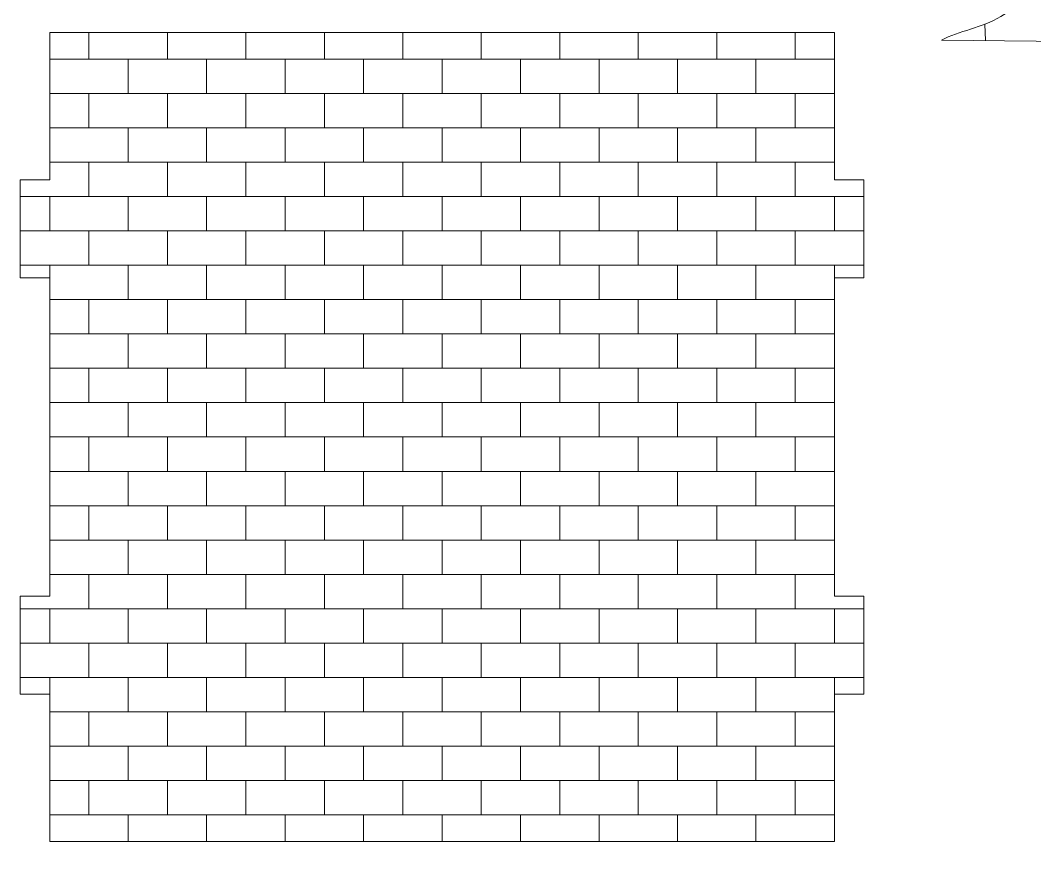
# Model space of a CAD drawing. Header units: millimetres. Extents: x 170 to 862, y -190 to 818.
# Drawn here: x 205.3 to 308.7, y -79.3 to 5.7 of the extents above; entities that cross this region are included whole.
import ezdxf

# ---------------------------------------------------------------- set-up
doc = ezdxf.new("R2010")
doc.units = ezdxf.units.MM
doc.header["$MEASUREMENT"] = 0
doc.layers.add('layer 1', color=7, linetype='Continuous')

msp = doc.modelspace()

# ---------------------------------------------------------------- linework, layer by layer
at = {"layer": 'layer 1', "color": 250, "lineweight": 9}
for points, knots in [([(319.8682, -76.3493), (319.8682, -76.3493), (343.8514, -76.3493), (343.8514, -76.3493), (343.8514, -76.3493), (343.8514, -76.3493), (343.8514, -79.3493), (343.8514, -79.3493), (343.8514, -79.3493), (343.8514, -79.3493), (353.8514, -79.3493), (353.8514, -79.3493), (353.8514, -79.3493), (353.8514, -79.3493), (353.8514, -76.3493), (353.8514, -76.3493), (353.8514, -76.3493), (353.8514, -76.3493), (423.8514, -76.3493), (423.8514, -76.3493), (423.8514, -76.3493), (423.8514, -76.3493), (423.8514, -79.3493), (423.8514, -79.3493), (423.8514, -79.3493), (423.8514, -79.3493), (433.8514, -79.3493), (433.8514, -79.3493), (433.8514, -79.3493), (433.8514, -79.3493), (433.8514, -76.3493), (433.8514, -76.3493), (433.8514, -76.3493), (433.8514, -76.3493), (455.2614, -76.3493), (455.2614, -76.3493), (455.2614, -76.3493), (455.2614, -76.3493), (457.417, -38.3999), (457.417, -38.3999), (457.417, -38.3999), (457.417, -38.3999), (465.449, -38.4031), (465.449, -38.4031), (465.449, -38.4031), (465.449, -38.4031), (448.1188, -19.24), (448.1188, -19.24), (448.1188, -19.24), (448.1188, -19.24), (438.0659, -29.5627), (438.0659, -29.5627), (438.0659, -29.5627), (438.0659, -29.5627), (439.0461, 27.5222), (439.0461, 27.5222), (439.0461, 27.5222), (439.0461, 27.5222), (456.0759, 27.3166), (456.0759, 27.3166), (456.0759, 27.3166), (454.5247, 28.3391), (452.9206, 28.9806), (451.3288, 30.0274), (451.3288, 30.0274), (444.0283, 34.8289), (437.2336, 40.3103), (432.8351, 48.2183), (432.8351, 48.2183), (430.8404, 51.8047), (430.1982, 54.4117), (429.1919, 58.8511), (429.1919, 58.8511), (428.3867, 57.4735), (427.9704, 55.4868), (427.2897, 53.819), (427.2897, 53.819), (426.6375, 52.2224), (425.9348, 50.3539), (425.2118, 48.8866), (425.2118, 48.8866), (423.4478, 45.3056), (422.1823, 43.0957), (420.1405, 39.9896), (420.1405, 39.9896), (415.8221, 33.42), (412.0871, 30.4764), (405.2336, 27.3613), (405.2336, 27.3613), (405.2336, 27.3613), (419.7266, 27.3214), (419.7266, 27.3214), (419.7266, 27.3214), (419.7929, 24.0482), (420.1467, 11.4736), (419.5791, 9.0804), (419.5791, 9.0804), (419.5791, 9.0804), (389.2877, 9.1505), (389.2877, 9.1505), (389.2877, 9.1505), (389.2877, 9.1505), (389.2097, 19.9821), (389.2097, 19.9821), (389.2097, 19.9821), (389.2097, 19.9821), (375.1066, 19.9921), (375.1066, 19.9921), (375.1066, 19.9921), (375.1066, 19.9921), (375.0034, 10.6007), (375.0034, 10.6007), (375.0034, 10.6007), (373.7262, 10.5512), (365.8784, 11.7012), (365.0527, 12.1687), (365.0527, 12.1687), (364.3386, 13.3816), (364.7405, 43.9697), (364.7927, 48.2832), (364.7927, 48.2832), (364.7927, 48.2832), (380.841, 48.2946), (380.841, 48.2946), (380.841, 48.2946), (380.74, 50.0304), (372.5591, 76.3162), (372.0121, 76.9632), (372.0121, 76.9632), (370.5152, 75.3409), (369.3858, 73.5545), (368.0849, 71.9493), (368.0849, 71.9493), (367.08, 70.71), (365.1664, 67.9084), (364.0811, 67.1754), (364.0811, 67.1754), (364.0811, 67.1754), (361.8784, 86.5585), (361.8784, 86.5585), (361.8784, 86.5585), (361.8784, 86.5585), (370.849, 86.6342), (370.849, 86.6342), (370.849, 86.6342), (370.0796, 88.0788), (368.4572, 90.101), (367.4871, 91.4431), (367.4871, 91.4431), (367.4871, 91.4431), (357.5621, 105.0883), (357.5621, 105.0883), (357.5621, 105.0883), (357.2269, 105.5332), (357.5734, 105.1591), (357.1671, 105.5796), (357.1671, 105.5796), (356.1305, 105.1028), (348.9504, 94.0412), (347.2331, 91.6573), (347.2331, 91.6573), (346.3093, 90.3753), (344.6368, 88.2551), (344.15, 86.9333), (344.15, 86.9333), (344.15, 86.9333), (351.9541, 86.9095), (351.9541, 86.9095), (351.9541, 86.9095), (352.0332, 84.6329), (350.0687, 75.6664), (349.5194, 72.157), (349.5194, 72.157), (349.3904, 71.3339), (349.2481, 70.5302), (349.113, 69.7136), (349.113, 69.7136), (349.113, 69.7136), (348.6788, 68.059), (348.6788, 68.059), (348.6788, 68.059), (348.6557, 68.0046), (348.5784, 67.7984), (348.5605, 67.842), (348.5605, 67.842), (348.5423, 67.886), (348.4821, 67.6949), (348.4347, 67.6268), (348.4347, 67.6268), (347.1042, 68.7098), (341.775, 75.8813), (340.5756, 76.9722), (340.5756, 76.9722), (339.9213, 76.3166), (338.5503, 71.3267), (338.2625, 70.3404), (338.2625, 70.3404), (337.2916, 67.0125), (332.0226, 51.5819), (331.8762, 49.7729), (331.8762, 49.7729), (331.8762, 49.7729), (346.2141, 49.7341), (346.2141, 49.7341), (346.2141, 49.7341), (346.2141, 49.7341), (342.3815, 24.6508), (342.3815, 24.6508), (342.3815, 24.6508), (341.7919, 21.3147), (342.0171, 19.978), (339.7257, 17.6474), (339.7257, 17.6474), (335.4128, 13.2606), (332.6263, 23.977), (331.9312, 27.3864), (331.9312, 27.3864), (331.2495, 30.7291), (329.9399, 41.8474), (328.6414, 42.8723), (328.6414, 42.8723), (325.0137, 40.4062), (322.5037, 16.4008), (305.2906, 6.0829), (305.2906, 6.0829), (303.3224, 4.9033), (301.0372, 4.6321), (299.2357, 3.6729), (299.2357, 3.6729), (299.2357, 3.6729), (315.3308, 3.5058), (315.3308, 3.5058), (315.3308, 3.5058), (316.0012, 1.9718), (317.4623, -31.6547), (317.6706, -36.4826), (317.6706, -36.4826), (318.2379, -49.6303), (319.5061, -63.2277), (319.8682, -76.3493)], [0, 0, 0, 0, 0.01639344, 0.01639344, 0.01639344, 0.01639344, 0.03278689, 0.03278689, 0.03278689, 0.03278689, 0.04918033, 0.04918033, 0.04918033, 0.04918033, 0.06557377, 0.06557377, 0.06557377, 0.06557377, 0.08196721, 0.08196721, 0.08196721, 0.08196721, 0.09836066, 0.09836066, 0.09836066, 0.09836066, 0.1147541, 0.1147541, 0.1147541, 0.1147541, 0.13114754, 0.13114754, 0.13114754, 0.13114754, 0.14754098, 0.14754098, 0.14754098, 0.14754098, 0.16393443, 0.16393443, 0.16393443, 0.16393443, 0.18032787, 0.18032787, 0.18032787, 0.18032787, 0.19672131, 0.19672131, 0.19672131, 0.19672131, 0.21311475, 0.21311475, 0.21311475, 0.21311475, 0.2295082, 0.2295082, 0.2295082, 0.2295082, 0.24590164, 0.24590164, 0.24590164, 0.24590164, 0.26229508, 0.26229508, 0.26229508, 0.26229508, 0.27868852, 0.27868852, 0.27868852, 0.27868852, 0.29508197, 0.29508197, 0.29508197, 0.29508197, 0.31147541, 0.31147541, 0.31147541, 0.31147541, 0.32786885, 0.32786885, 0.32786885, 0.32786885, 0.3442623, 0.3442623, 0.3442623, 0.3442623, 0.36065574, 0.36065574, 0.36065574, 0.36065574, 0.37704918, 0.37704918, 0.37704918, 0.37704918, 0.39344262, 0.39344262, 0.39344262, 0.39344262, 0.40983607, 0.40983607, 0.40983607, 0.40983607, 0.42622951, 0.42622951, 0.42622951, 0.42622951, 0.44262295, 0.44262295, 0.44262295, 0.44262295, 0.45901639, 0.45901639, 0.45901639, 0.45901639, 0.47540984, 0.47540984, 0.47540984, 0.47540984, 0.49180328, 0.49180328, 0.49180328, 0.49180328, 0.50819672, 0.50819672, 0.50819672, 0.50819672, 0.52459016, 0.52459016, 0.52459016, 0.52459016, 0.54098361, 0.54098361, 0.54098361, 0.54098361, 0.55737705, 0.55737705, 0.55737705, 0.55737705, 0.57377049, 0.57377049, 0.57377049, 0.57377049, 0.59016393, 0.59016393, 0.59016393, 0.59016393, 0.60655738, 0.60655738, 0.60655738, 0.60655738, 0.62295082, 0.62295082, 0.62295082, 0.62295082, 0.63934426, 0.63934426, 0.63934426, 0.63934426, 0.6557377, 0.6557377, 0.6557377, 0.6557377, 0.67213115, 0.67213115, 0.67213115, 0.67213115, 0.68852459, 0.68852459, 0.68852459, 0.68852459, 0.70491803, 0.70491803, 0.70491803, 0.70491803, 0.72131148, 0.72131148, 0.72131148, 0.72131148, 0.73770492, 0.73770492, 0.73770492, 0.73770492, 0.75409836, 0.75409836, 0.75409836, 0.75409836, 0.7704918, 0.7704918, 0.7704918, 0.7704918, 0.78688525, 0.78688525, 0.78688525, 0.78688525, 0.80327869, 0.80327869, 0.80327869, 0.80327869, 0.81967213, 0.81967213, 0.81967213, 0.81967213, 0.83606557, 0.83606557, 0.83606557, 0.83606557, 0.85245902, 0.85245902, 0.85245902, 0.85245902, 0.86885246, 0.86885246, 0.86885246, 0.86885246, 0.8852459, 0.8852459, 0.8852459, 0.8852459, 0.90163934, 0.90163934, 0.90163934, 0.90163934, 0.91803279, 0.91803279, 0.91803279, 0.91803279, 0.93442623, 0.93442623, 0.93442623, 0.93442623, 0.95081967, 0.95081967, 0.95081967, 0.95081967, 0.96721311, 0.96721311, 0.96721311, 0.96721311, 1, 1, 1, 1]), ([(205.3286, -10.5554), (205.3286, -10.5554), (208.3286, -10.5554), (208.3286, -10.5554), (208.3286, -10.5554), (208.3286, -10.5554), (208.3286, 4.4446), (208.3286, 4.4446), (208.3286, 4.4446), (208.3286, 4.4446), (288.3286, 4.4446), (288.3286, 4.4446), (288.3286, 4.4446), (288.3286, 4.4446), (288.3286, -10.5554), (288.3286, -10.5554), (288.3286, -10.5554), (288.3286, -10.5554), (291.3286, -10.5554), (291.3286, -10.5554), (291.3286, -10.5554), (291.3286, -10.5554), (291.3286, -20.5554), (291.3286, -20.5554), (291.3286, -20.5554), (291.3286, -20.5554), (288.3286, -20.5554), (288.3286, -20.5554), (288.3286, -20.5554), (288.3286, -20.5554), (288.3286, -52.9894), (288.3286, -52.9894), (288.3286, -52.9894), (288.3286, -52.9894), (291.3286, -52.9894), (291.3286, -52.9894), (291.3286, -52.9894), (291.3286, -52.9894), (291.3286, -62.9894), (291.3286, -62.9894), (291.3286, -62.9894), (291.3286, -62.9894), (288.3286, -62.9894), (288.3286, -62.9894), (288.3286, -62.9894), (288.3286, -62.9894), (288.3286, -77.9894), (288.3286, -77.9894), (288.3286, -77.9894), (288.3286, -77.9894), (208.3286, -77.9894), (208.3286, -77.9894), (208.3286, -77.9894), (208.3286, -77.9894), (208.3286, -62.9894), (208.3286, -62.9894), (208.3286, -62.9894), (208.3286, -62.9894), (205.3286, -62.9894), (205.3286, -62.9894), (205.3286, -62.9894), (205.3286, -62.9894), (205.3286, -52.9894), (205.3286, -52.9894), (205.3286, -52.9894), (205.3286, -52.9894), (208.3286, -52.9894), (208.3286, -52.9894), (208.3286, -52.9894), (208.3286, -52.9894), (208.3286, -20.5554), (208.3286, -20.5554), (208.3286, -20.5554), (208.3286, -20.5554), (205.3286, -20.5554), (205.3286, -20.5554), (205.3286, -20.5554), (205.3286, -20.5554), (205.3286, -10.5554), (205.3286, -10.5554)], [0, 0, 0, 0, 0.04761905, 0.04761905, 0.04761905, 0.04761905, 0.0952381, 0.0952381, 0.0952381, 0.0952381, 0.14285714, 0.14285714, 0.14285714, 0.14285714, 0.19047619, 0.19047619, 0.19047619, 0.19047619, 0.23809524, 0.23809524, 0.23809524, 0.23809524, 0.28571429, 0.28571429, 0.28571429, 0.28571429, 0.33333333, 0.33333333, 0.33333333, 0.33333333, 0.38095238, 0.38095238, 0.38095238, 0.38095238, 0.42857143, 0.42857143, 0.42857143, 0.42857143, 0.47619048, 0.47619048, 0.47619048, 0.47619048, 0.52380952, 0.52380952, 0.52380952, 0.52380952, 0.57142857, 0.57142857, 0.57142857, 0.57142857, 0.61904762, 0.61904762, 0.61904762, 0.61904762, 0.66666667, 0.66666667, 0.66666667, 0.66666667, 0.71428571, 0.71428571, 0.71428571, 0.71428571, 0.76190476, 0.76190476, 0.76190476, 0.76190476, 0.80952381, 0.80952381, 0.80952381, 0.80952381, 0.85714286, 0.85714286, 0.85714286, 0.85714286, 0.9047619, 0.9047619, 0.9047619, 0.9047619, 1, 1, 1, 1])]:
    msp.add_open_spline(points, degree=3, knots=knots, dxfattribs=at)
at = {"layer": 'layer 1', "color": 242, "lineweight": 9}
for points in [[(303.6576, 5.3005), (303.6576, 5.3005), (303.7311, 3.6262), (303.7311, 3.6262)], [(212.3287, 4.4446), (212.3287, 4.4446), (212.3287, 1.7276), (212.3287, 1.7276)], [(220.3287, 1.7276), (220.3287, 1.7276), (220.3287, 4.4446), (220.3287, 4.4446)], [(228.3287, 4.4446), (228.3287, 4.4446), (228.3287, 1.7276), (228.3287, 1.7276)], [(236.3287, 1.7276), (236.3287, 1.7276), (236.3287, 4.4446), (236.3287, 4.4446)], [(244.3287, 4.4446), (244.3287, 4.4446), (244.3287, 1.7276), (244.3287, 1.7276)], [(252.3287, 1.7276), (252.3287, 1.7276), (252.3287, 4.4446), (252.3287, 4.4446)], [(260.3287, 4.4446), (260.3287, 4.4446), (260.3287, 1.7276), (260.3287, 1.7276)], [(268.3287, 1.7276), (268.3287, 1.7276), (268.3287, 4.4446), (268.3287, 4.4446)], [(276.3287, 4.4446), (276.3287, 4.4446), (276.3287, 1.7276), (276.3287, 1.7276)], [(284.3287, 1.7276), (284.3287, 1.7276), (284.3287, 4.4446), (284.3287, 4.4446)], [(208.3286, 1.7276), (208.3286, 1.7276), (288.3286, 1.7276), (288.3286, 1.7276)], [(208.3286, 1.7276), (208.3286, 1.7276), (208.3286, -1.7724), (208.3286, -1.7724)], [(216.3286, -1.7724), (216.3286, -1.7724), (216.3286, 1.7276), (216.3286, 1.7276)], [(224.3286, 1.7276), (224.3286, 1.7276), (224.3286, -1.7724), (224.3286, -1.7724)], [(232.3286, -1.7724), (232.3286, -1.7724), (232.3286, 1.7276), (232.3286, 1.7276)], [(240.3286, 1.7276), (240.3286, 1.7276), (240.3286, -1.7724), (240.3286, -1.7724)], [(248.3286, -1.7724), (248.3286, -1.7724), (248.3286, 1.7276), (248.3286, 1.7276)], [(256.3286, 1.7276), (256.3286, 1.7276), (256.3286, -1.7724), (256.3286, -1.7724)], [(264.3286, -1.7724), (264.3286, -1.7724), (264.3286, 1.7276), (264.3286, 1.7276)], [(272.3286, 1.7276), (272.3286, 1.7276), (272.3286, -1.7724), (272.3286, -1.7724)], [(280.3286, -1.7724), (280.3286, -1.7724), (280.3286, 1.7276), (280.3286, 1.7276)], [(288.3286, 1.7276), (288.3286, 1.7276), (288.3286, -1.7724), (288.3286, -1.7724)], [(208.3286, -1.7724), (208.3286, -1.7724), (288.3286, -1.7724), (288.3286, -1.7724)], [(212.3287, -1.7724), (212.3287, -1.7724), (212.3287, -5.2724), (212.3287, -5.2724)], [(220.3287, -5.2724), (220.3287, -5.2724), (220.3287, -1.7724), (220.3287, -1.7724)], [(228.3287, -1.7724), (228.3287, -1.7724), (228.3287, -5.2724), (228.3287, -5.2724)], [(236.3287, -5.2724), (236.3287, -5.2724), (236.3287, -1.7724), (236.3287, -1.7724)], [(244.3287, -1.7724), (244.3287, -1.7724), (244.3287, -5.2724), (244.3287, -5.2724)], [(252.3287, -5.2724), (252.3287, -5.2724), (252.3287, -1.7724), (252.3287, -1.7724)], [(260.3287, -1.7724), (260.3287, -1.7724), (260.3287, -5.2724), (260.3287, -5.2724)], [(268.3287, -5.2724), (268.3287, -5.2724), (268.3287, -1.7724), (268.3287, -1.7724)], [(276.3287, -1.7724), (276.3287, -1.7724), (276.3287, -5.2724), (276.3287, -5.2724)], [(284.3287, -5.2724), (284.3287, -5.2724), (284.3287, -1.7724), (284.3287, -1.7724)], [(208.3286, -5.2724), (208.3286, -5.2724), (288.3286, -5.2724), (288.3286, -5.2724)], [(208.3286, -5.2724), (208.3286, -5.2724), (208.3286, -8.7724), (208.3286, -8.7724)], [(216.3286, -8.7724), (216.3286, -8.7724), (216.3286, -5.2724), (216.3286, -5.2724)], [(224.3286, -5.2724), (224.3286, -5.2724), (224.3286, -8.7724), (224.3286, -8.7724)], [(232.3286, -8.7724), (232.3286, -8.7724), (232.3286, -5.2724), (232.3286, -5.2724)], [(240.3286, -5.2724), (240.3286, -5.2724), (240.3286, -8.7724), (240.3286, -8.7724)], [(248.3286, -8.7724), (248.3286, -8.7724), (248.3286, -5.2724), (248.3286, -5.2724)], [(256.3286, -5.2724), (256.3286, -5.2724), (256.3286, -8.7724), (256.3286, -8.7724)], [(264.3286, -8.7724), (264.3286, -8.7724), (264.3286, -5.2724), (264.3286, -5.2724)], [(272.3286, -5.2724), (272.3286, -5.2724), (272.3286, -8.7724), (272.3286, -8.7724)], [(280.3286, -8.7724), (280.3286, -8.7724), (280.3286, -5.2724), (280.3286, -5.2724)], [(288.3286, -5.2724), (288.3286, -5.2724), (288.3286, -8.7724), (288.3286, -8.7724)], [(208.3286, -8.7724), (208.3286, -8.7724), (288.3286, -8.7724), (288.3286, -8.7724)], [(212.3287, -8.7724), (212.3287, -8.7724), (212.3287, -12.2724), (212.3287, -12.2724)], [(220.3287, -12.2724), (220.3287, -12.2724), (220.3287, -8.7724), (220.3287, -8.7724)], [(228.3287, -8.7724), (228.3287, -8.7724), (228.3287, -12.2724), (228.3287, -12.2724)], [(236.3287, -12.2724), (236.3287, -12.2724), (236.3287, -8.7724), (236.3287, -8.7724)], [(244.3287, -8.7724), (244.3287, -8.7724), (244.3287, -12.2724), (244.3287, -12.2724)], [(252.3287, -12.2724), (252.3287, -12.2724), (252.3287, -8.7724), (252.3287, -8.7724)], [(260.3287, -8.7724), (260.3287, -8.7724), (260.3287, -12.2724), (260.3287, -12.2724)], [(268.3287, -12.2724), (268.3287, -12.2724), (268.3287, -8.7724), (268.3287, -8.7724)], [(276.3287, -8.7724), (276.3287, -8.7724), (276.3287, -12.2724), (276.3287, -12.2724)], [(284.3287, -12.2724), (284.3287, -12.2724), (284.3287, -8.7724), (284.3287, -8.7724)], [(205.3286, -12.2724), (205.3286, -12.2724), (291.3286, -12.2724), (291.3286, -12.2724)], [(208.3286, -12.2724), (208.3286, -12.2724), (208.3286, -15.7724), (208.3286, -15.7724)], [(216.3286, -15.7724), (216.3286, -15.7724), (216.3286, -12.2724), (216.3286, -12.2724)], [(224.3286, -12.2724), (224.3286, -12.2724), (224.3286, -15.7724), (224.3286, -15.7724)], [(232.3286, -15.7724), (232.3286, -15.7724), (232.3286, -12.2724), (232.3286, -12.2724)], [(240.3286, -12.2724), (240.3286, -12.2724), (240.3286, -15.7724), (240.3286, -15.7724)], [(248.3286, -15.7724), (248.3286, -15.7724), (248.3286, -12.2724), (248.3286, -12.2724)], [(256.3286, -12.2724), (256.3286, -12.2724), (256.3286, -15.7724), (256.3286, -15.7724)], [(264.3286, -15.7724), (264.3286, -15.7724), (264.3286, -12.2724), (264.3286, -12.2724)], [(272.3286, -12.2724), (272.3286, -12.2724), (272.3286, -15.7724), (272.3286, -15.7724)], [(280.3286, -15.7724), (280.3286, -15.7724), (280.3286, -12.2724), (280.3286, -12.2724)], [(288.3286, -12.2724), (288.3286, -12.2724), (288.3286, -15.7724), (288.3286, -15.7724)], [(205.3286, -15.7724), (205.3286, -15.7724), (291.3286, -15.7724), (291.3286, -15.7724)], [(212.3287, -15.7724), (212.3287, -15.7724), (212.3287, -19.2724), (212.3287, -19.2724)], [(220.3287, -19.2724), (220.3287, -19.2724), (220.3287, -15.7724), (220.3287, -15.7724)], [(228.3287, -15.7724), (228.3287, -15.7724), (228.3287, -19.2724), (228.3287, -19.2724)], [(236.3287, -19.2724), (236.3287, -19.2724), (236.3287, -15.7724), (236.3287, -15.7724)], [(244.3287, -15.7724), (244.3287, -15.7724), (244.3287, -19.2724), (244.3287, -19.2724)], [(252.3287, -19.2724), (252.3287, -19.2724), (252.3287, -15.7724), (252.3287, -15.7724)], [(260.3287, -15.7724), (260.3287, -15.7724), (260.3287, -19.2724), (260.3287, -19.2724)], [(268.3287, -19.2724), (268.3287, -19.2724), (268.3287, -15.7724), (268.3287, -15.7724)], [(276.3287, -15.7724), (276.3287, -15.7724), (276.3287, -19.2724), (276.3287, -19.2724)], [(284.3287, -19.2724), (284.3287, -19.2724), (284.3287, -15.7724), (284.3287, -15.7724)], [(205.3286, -19.2724), (205.3286, -19.2724), (291.3286, -19.2724), (291.3286, -19.2724)], [(216.3286, -22.7724), (216.3286, -22.7724), (216.3286, -19.2724), (216.3286, -19.2724)], [(224.3286, -19.2724), (224.3286, -19.2724), (224.3286, -22.7724), (224.3286, -22.7724)], [(232.3286, -22.7724), (232.3286, -22.7724), (232.3286, -19.2724), (232.3286, -19.2724)], [(240.3286, -19.2724), (240.3286, -19.2724), (240.3286, -22.7724), (240.3286, -22.7724)], [(248.3286, -22.7724), (248.3286, -22.7724), (248.3286, -19.2724), (248.3286, -19.2724)], [(256.3286, -19.2724), (256.3286, -19.2724), (256.3286, -22.7724), (256.3286, -22.7724)], [(264.3286, -22.7724), (264.3286, -22.7724), (264.3286, -19.2724), (264.3286, -19.2724)], [(272.3286, -19.2724), (272.3286, -19.2724), (272.3286, -22.7724), (272.3286, -22.7724)], [(280.3286, -22.7724), (280.3286, -22.7724), (280.3286, -19.2724), (280.3286, -19.2724)], [(208.3286, -22.7724), (208.3286, -22.7724), (288.3286, -22.7724), (288.3286, -22.7724)], [(212.3287, -22.7724), (212.3287, -22.7724), (212.3287, -26.2724), (212.3287, -26.2724)], [(220.3287, -26.2724), (220.3287, -26.2724), (220.3287, -22.7724), (220.3287, -22.7724)], [(228.3287, -22.7724), (228.3287, -22.7724), (228.3287, -26.2724), (228.3287, -26.2724)], [(236.3287, -26.2724), (236.3287, -26.2724), (236.3287, -22.7724), (236.3287, -22.7724)], [(244.3287, -22.7724), (244.3287, -22.7724), (244.3287, -26.2724), (244.3287, -26.2724)], [(252.3287, -26.2724), (252.3287, -26.2724), (252.3287, -22.7724), (252.3287, -22.7724)], [(260.3287, -22.7724), (260.3287, -22.7724), (260.3287, -26.2724), (260.3287, -26.2724)], [(268.3287, -26.2724), (268.3287, -26.2724), (268.3287, -22.7724), (268.3287, -22.7724)], [(276.3287, -22.7724), (276.3287, -22.7724), (276.3287, -26.2724), (276.3287, -26.2724)], [(284.3287, -26.2724), (284.3287, -26.2724), (284.3287, -22.7724), (284.3287, -22.7724)], [(208.3286, -26.2724), (208.3286, -26.2724), (288.3286, -26.2724), (288.3286, -26.2724)], [(208.3286, -26.2724), (208.3286, -26.2724), (208.3286, -29.7724), (208.3286, -29.7724)], [(216.3286, -29.7724), (216.3286, -29.7724), (216.3286, -26.2724), (216.3286, -26.2724)], [(224.3286, -26.2724), (224.3286, -26.2724), (224.3286, -29.7724), (224.3286, -29.7724)], [(232.3286, -29.7724), (232.3286, -29.7724), (232.3286, -26.2724), (232.3286, -26.2724)], [(240.3286, -26.2724), (240.3286, -26.2724), (240.3286, -29.7724), (240.3286, -29.7724)], [(248.3286, -29.7724), (248.3286, -29.7724), (248.3286, -26.2724), (248.3286, -26.2724)], [(256.3286, -26.2724), (256.3286, -26.2724), (256.3286, -29.7724), (256.3286, -29.7724)], [(264.3286, -29.7724), (264.3286, -29.7724), (264.3286, -26.2724), (264.3286, -26.2724)], [(272.3286, -26.2724), (272.3286, -26.2724), (272.3286, -29.7724), (272.3286, -29.7724)], [(280.3286, -29.7724), (280.3286, -29.7724), (280.3286, -26.2724), (280.3286, -26.2724)], [(288.3286, -26.2724), (288.3286, -26.2724), (288.3286, -29.7724), (288.3286, -29.7724)], [(208.3286, -29.7724), (208.3286, -29.7724), (288.3286, -29.7724), (288.3286, -29.7724)], [(212.3287, -29.7724), (212.3287, -29.7724), (212.3287, -33.2724), (212.3287, -33.2724)], [(220.3287, -33.2724), (220.3287, -33.2724), (220.3287, -29.7724), (220.3287, -29.7724)], [(228.3287, -29.7724), (228.3287, -29.7724), (228.3287, -33.2724), (228.3287, -33.2724)], [(236.3287, -33.2724), (236.3287, -33.2724), (236.3287, -29.7724), (236.3287, -29.7724)], [(244.3287, -29.7724), (244.3287, -29.7724), (244.3287, -33.2724), (244.3287, -33.2724)], [(252.3287, -33.2724), (252.3287, -33.2724), (252.3287, -29.7724), (252.3287, -29.7724)], [(260.3287, -29.7724), (260.3287, -29.7724), (260.3287, -33.2724), (260.3287, -33.2724)], [(268.3287, -33.2724), (268.3287, -33.2724), (268.3287, -29.7724), (268.3287, -29.7724)], [(276.3287, -29.7724), (276.3287, -29.7724), (276.3287, -33.2724), (276.3287, -33.2724)], [(284.3287, -33.2724), (284.3287, -33.2724), (284.3287, -29.7724), (284.3287, -29.7724)], [(208.3286, -33.2724), (208.3286, -33.2724), (288.3286, -33.2724), (288.3286, -33.2724)], [(208.3286, -33.2724), (208.3286, -33.2724), (208.3286, -36.7724), (208.3286, -36.7724)], [(216.3286, -36.7724), (216.3286, -36.7724), (216.3286, -33.2724), (216.3286, -33.2724)], [(224.3286, -33.2724), (224.3286, -33.2724), (224.3286, -36.7724), (224.3286, -36.7724)], [(232.3286, -36.7724), (232.3286, -36.7724), (232.3286, -33.2724), (232.3286, -33.2724)], [(240.3286, -33.2724), (240.3286, -33.2724), (240.3286, -36.7724), (240.3286, -36.7724)], [(248.3286, -36.7724), (248.3286, -36.7724), (248.3286, -33.2724), (248.3286, -33.2724)], [(256.3286, -33.2724), (256.3286, -33.2724), (256.3286, -36.7724), (256.3286, -36.7724)], [(264.3286, -36.7724), (264.3286, -36.7724), (264.3286, -33.2724), (264.3286, -33.2724)], [(272.3286, -33.2724), (272.3286, -33.2724), (272.3286, -36.7724), (272.3286, -36.7724)], [(280.3286, -36.7724), (280.3286, -36.7724), (280.3286, -33.2724), (280.3286, -33.2724)], [(288.3286, -33.2724), (288.3286, -33.2724), (288.3286, -36.7724), (288.3286, -36.7724)], [(208.3286, -36.7724), (208.3286, -36.7724), (288.3286, -36.7724), (288.3286, -36.7724)], [(212.3287, -36.7724), (212.3287, -36.7724), (212.3287, -40.2724), (212.3287, -40.2724)], [(220.3287, -40.2724), (220.3287, -40.2724), (220.3287, -36.7724), (220.3287, -36.7724)], [(228.3287, -36.7724), (228.3287, -36.7724), (228.3287, -40.2724), (228.3287, -40.2724)], [(236.3287, -40.2724), (236.3287, -40.2724), (236.3287, -36.7724), (236.3287, -36.7724)], [(244.3287, -36.7724), (244.3287, -36.7724), (244.3287, -40.2724), (244.3287, -40.2724)], [(252.3287, -40.2724), (252.3287, -40.2724), (252.3287, -36.7724), (252.3287, -36.7724)], [(260.3287, -36.7724), (260.3287, -36.7724), (260.3287, -40.2724), (260.3287, -40.2724)], [(268.3287, -40.2724), (268.3287, -40.2724), (268.3287, -36.7724), (268.3287, -36.7724)], [(276.3287, -36.7724), (276.3287, -36.7724), (276.3287, -40.2724), (276.3287, -40.2724)], [(284.3287, -40.2724), (284.3287, -40.2724), (284.3287, -36.7724), (284.3287, -36.7724)], [(208.3286, -40.2724), (208.3286, -40.2724), (288.3286, -40.2724), (288.3286, -40.2724)], [(208.3286, -40.2724), (208.3286, -40.2724), (208.3286, -43.7724), (208.3286, -43.7724)], [(216.3286, -43.7724), (216.3286, -43.7724), (216.3286, -40.2724), (216.3286, -40.2724)], [(224.3286, -40.2724), (224.3286, -40.2724), (224.3286, -43.7724), (224.3286, -43.7724)], [(232.3286, -43.7724), (232.3286, -43.7724), (232.3286, -40.2724), (232.3286, -40.2724)], [(240.3286, -40.2724), (240.3286, -40.2724), (240.3286, -43.7724), (240.3286, -43.7724)], [(248.3286, -43.7724), (248.3286, -43.7724), (248.3286, -40.2724), (248.3286, -40.2724)], [(256.3286, -40.2724), (256.3286, -40.2724), (256.3286, -43.7724), (256.3286, -43.7724)], [(264.3286, -43.7724), (264.3286, -43.7724), (264.3286, -40.2724), (264.3286, -40.2724)], [(272.3286, -40.2724), (272.3286, -40.2724), (272.3286, -43.7724), (272.3286, -43.7724)], [(280.3286, -43.7724), (280.3286, -43.7724), (280.3286, -40.2724), (280.3286, -40.2724)], [(288.3286, -40.2724), (288.3286, -40.2724), (288.3286, -43.7724), (288.3286, -43.7724)], [(208.3286, -43.7724), (208.3286, -43.7724), (288.3286, -43.7724), (288.3286, -43.7724)], [(212.3287, -43.7724), (212.3287, -43.7724), (212.3287, -47.2724), (212.3287, -47.2724)], [(220.3287, -47.2724), (220.3287, -47.2724), (220.3287, -43.7724), (220.3287, -43.7724)], [(228.3287, -43.7724), (228.3287, -43.7724), (228.3287, -47.2724), (228.3287, -47.2724)], [(236.3287, -47.2724), (236.3287, -47.2724), (236.3287, -43.7724), (236.3287, -43.7724)], [(244.3287, -43.7724), (244.3287, -43.7724), (244.3287, -47.2724), (244.3287, -47.2724)], [(252.3287, -47.2724), (252.3287, -47.2724), (252.3287, -43.7724), (252.3287, -43.7724)], [(260.3287, -43.7724), (260.3287, -43.7724), (260.3287, -47.2724), (260.3287, -47.2724)], [(268.3287, -47.2724), (268.3287, -47.2724), (268.3287, -43.7724), (268.3287, -43.7724)], [(276.3287, -43.7724), (276.3287, -43.7724), (276.3287, -47.2724), (276.3287, -47.2724)], [(284.3287, -47.2724), (284.3287, -47.2724), (284.3287, -43.7724), (284.3287, -43.7724)], [(208.3286, -47.2724), (208.3286, -47.2724), (288.3286, -47.2724), (288.3286, -47.2724)], [(208.3286, -47.2724), (208.3286, -47.2724), (208.3286, -50.7724), (208.3286, -50.7724)], [(216.3286, -50.7724), (216.3286, -50.7724), (216.3286, -47.2724), (216.3286, -47.2724)], [(224.3286, -47.2724), (224.3286, -47.2724), (224.3286, -50.7724), (224.3286, -50.7724)], [(232.3286, -50.7724), (232.3286, -50.7724), (232.3286, -47.2724), (232.3286, -47.2724)], [(240.3286, -47.2724), (240.3286, -47.2724), (240.3286, -50.7724), (240.3286, -50.7724)], [(248.3286, -50.7724), (248.3286, -50.7724), (248.3286, -47.2724), (248.3286, -47.2724)], [(256.3286, -47.2724), (256.3286, -47.2724), (256.3286, -50.7724), (256.3286, -50.7724)], [(264.3286, -50.7724), (264.3286, -50.7724), (264.3286, -47.2724), (264.3286, -47.2724)], [(272.3286, -47.2724), (272.3286, -47.2724), (272.3286, -50.7724), (272.3286, -50.7724)], [(280.3286, -50.7724), (280.3286, -50.7724), (280.3286, -47.2724), (280.3286, -47.2724)], [(288.3286, -47.2724), (288.3286, -47.2724), (288.3286, -50.7724), (288.3286, -50.7724)], [(208.3286, -50.7724), (208.3286, -50.7724), (288.3286, -50.7724), (288.3286, -50.7724)], [(212.3287, -50.7724), (212.3287, -50.7724), (212.3287, -54.2724), (212.3287, -54.2724)], [(220.3287, -54.2724), (220.3287, -54.2724), (220.3287, -50.7724), (220.3287, -50.7724)], [(228.3287, -50.7724), (228.3287, -50.7724), (228.3287, -54.2724), (228.3287, -54.2724)], [(236.3287, -54.2724), (236.3287, -54.2724), (236.3287, -50.7724), (236.3287, -50.7724)], [(244.3287, -50.7724), (244.3287, -50.7724), (244.3287, -54.2724), (244.3287, -54.2724)], [(252.3287, -54.2724), (252.3287, -54.2724), (252.3287, -50.7724), (252.3287, -50.7724)], [(260.3287, -50.7724), (260.3287, -50.7724), (260.3287, -54.2724), (260.3287, -54.2724)], [(268.3287, -54.2724), (268.3287, -54.2724), (268.3287, -50.7724), (268.3287, -50.7724)], [(276.3287, -50.7724), (276.3287, -50.7724), (276.3287, -54.2724), (276.3287, -54.2724)], [(284.3287, -54.2724), (284.3287, -54.2724), (284.3287, -50.7724), (284.3287, -50.7724)], [(205.3286, -54.2724), (205.3286, -54.2724), (291.3286, -54.2724), (291.3286, -54.2724)], [(208.3286, -54.2724), (208.3286, -54.2724), (208.3286, -57.7724), (208.3286, -57.7724)], [(216.3286, -57.7724), (216.3286, -57.7724), (216.3286, -54.2724), (216.3286, -54.2724)], [(224.3286, -54.2724), (224.3286, -54.2724), (224.3286, -57.7724), (224.3286, -57.7724)], [(232.3286, -57.7724), (232.3286, -57.7724), (232.3286, -54.2724), (232.3286, -54.2724)], [(240.3286, -54.2724), (240.3286, -54.2724), (240.3286, -57.7724), (240.3286, -57.7724)], [(248.3286, -57.7724), (248.3286, -57.7724), (248.3286, -54.2724), (248.3286, -54.2724)], [(256.3286, -54.2724), (256.3286, -54.2724), (256.3286, -57.7724), (256.3286, -57.7724)], [(264.3286, -57.7724), (264.3286, -57.7724), (264.3286, -54.2724), (264.3286, -54.2724)], [(272.3286, -54.2724), (272.3286, -54.2724), (272.3286, -57.7724), (272.3286, -57.7724)], [(280.3286, -57.7724), (280.3286, -57.7724), (280.3286, -54.2724), (280.3286, -54.2724)], [(288.3286, -54.2724), (288.3286, -54.2724), (288.3286, -57.7724), (288.3286, -57.7724)], [(205.3286, -57.7724), (205.3286, -57.7724), (291.3286, -57.7724), (291.3286, -57.7724)], [(212.3287, -57.7724), (212.3287, -57.7724), (212.3287, -61.2724), (212.3287, -61.2724)], [(220.3287, -61.2724), (220.3287, -61.2724), (220.3287, -57.7724), (220.3287, -57.7724)], [(228.3287, -57.7724), (228.3287, -57.7724), (228.3287, -61.2724), (228.3287, -61.2724)], [(236.3287, -61.2724), (236.3287, -61.2724), (236.3287, -57.7724), (236.3287, -57.7724)], [(244.3287, -57.7724), (244.3287, -57.7724), (244.3287, -61.2724), (244.3287, -61.2724)], [(252.3287, -61.2724), (252.3287, -61.2724), (252.3287, -57.7724), (252.3287, -57.7724)], [(260.3287, -57.7724), (260.3287, -57.7724), (260.3287, -61.2724), (260.3287, -61.2724)], [(268.3287, -61.2724), (268.3287, -61.2724), (268.3287, -57.7724), (268.3287, -57.7724)], [(276.3287, -57.7724), (276.3287, -57.7724), (276.3287, -61.2724), (276.3287, -61.2724)], [(284.3287, -61.2724), (284.3287, -61.2724), (284.3287, -57.7724), (284.3287, -57.7724)], [(205.3286, -61.2724), (205.3286, -61.2724), (291.3286, -61.2724), (291.3286, -61.2724)], [(216.3286, -64.7724), (216.3286, -64.7724), (216.3286, -61.2724), (216.3286, -61.2724)], [(224.3286, -61.2724), (224.3286, -61.2724), (224.3286, -64.7724), (224.3286, -64.7724)], [(232.3286, -64.7724), (232.3286, -64.7724), (232.3286, -61.2724), (232.3286, -61.2724)], [(240.3286, -61.2724), (240.3286, -61.2724), (240.3286, -64.7724), (240.3286, -64.7724)], [(248.3286, -64.7724), (248.3286, -64.7724), (248.3286, -61.2724), (248.3286, -61.2724)], [(256.3286, -61.2724), (256.3286, -61.2724), (256.3286, -64.7724), (256.3286, -64.7724)], [(264.3286, -64.7724), (264.3286, -64.7724), (264.3286, -61.2724), (264.3286, -61.2724)], [(272.3286, -61.2724), (272.3286, -61.2724), (272.3286, -64.7724), (272.3286, -64.7724)], [(280.3286, -64.7724), (280.3286, -64.7724), (280.3286, -61.2724), (280.3286, -61.2724)], [(208.3286, -64.7724), (208.3286, -64.7724), (288.3286, -64.7724), (288.3286, -64.7724)], [(212.3287, -64.7724), (212.3287, -64.7724), (212.3287, -68.2724), (212.3287, -68.2724)], [(220.3287, -68.2724), (220.3287, -68.2724), (220.3287, -64.7724), (220.3287, -64.7724)], [(228.3287, -64.7724), (228.3287, -64.7724), (228.3287, -68.2724), (228.3287, -68.2724)], [(236.3287, -68.2724), (236.3287, -68.2724), (236.3287, -64.7724), (236.3287, -64.7724)], [(244.3287, -64.7724), (244.3287, -64.7724), (244.3287, -68.2724), (244.3287, -68.2724)], [(252.3287, -68.2724), (252.3287, -68.2724), (252.3287, -64.7724), (252.3287, -64.7724)], [(260.3287, -64.7724), (260.3287, -64.7724), (260.3287, -68.2724), (260.3287, -68.2724)], [(268.3287, -68.2724), (268.3287, -68.2724), (268.3287, -64.7724), (268.3287, -64.7724)], [(276.3287, -64.7724), (276.3287, -64.7724), (276.3287, -68.2724), (276.3287, -68.2724)], [(284.3287, -68.2724), (284.3287, -68.2724), (284.3287, -64.7724), (284.3287, -64.7724)], [(208.3286, -68.2724), (208.3286, -68.2724), (288.3286, -68.2724), (288.3286, -68.2724)], [(208.3286, -68.2724), (208.3286, -68.2724), (208.3286, -71.7724), (208.3286, -71.7724)], [(216.3286, -71.7724), (216.3286, -71.7724), (216.3286, -68.2724), (216.3286, -68.2724)], [(224.3286, -68.2724), (224.3286, -68.2724), (224.3286, -71.7724), (224.3286, -71.7724)], [(232.3286, -71.7724), (232.3286, -71.7724), (232.3286, -68.2724), (232.3286, -68.2724)], [(240.3286, -68.2724), (240.3286, -68.2724), (240.3286, -71.7724), (240.3286, -71.7724)], [(248.3286, -71.7724), (248.3286, -71.7724), (248.3286, -68.2724), (248.3286, -68.2724)], [(256.3286, -68.2724), (256.3286, -68.2724), (256.3286, -71.7724), (256.3286, -71.7724)], [(264.3286, -71.7724), (264.3286, -71.7724), (264.3286, -68.2724), (264.3286, -68.2724)], [(272.3286, -68.2724), (272.3286, -68.2724), (272.3286, -71.7724), (272.3286, -71.7724)], [(280.3286, -71.7724), (280.3286, -71.7724), (280.3286, -68.2724), (280.3286, -68.2724)], [(288.3286, -68.2724), (288.3286, -68.2724), (288.3286, -71.7724), (288.3286, -71.7724)], [(208.3286, -71.7724), (208.3286, -71.7724), (288.3286, -71.7724), (288.3286, -71.7724)], [(212.3287, -71.7724), (212.3287, -71.7724), (212.3287, -75.2724), (212.3287, -75.2724)], [(220.3287, -75.2724), (220.3287, -75.2724), (220.3287, -71.7724), (220.3287, -71.7724)], [(228.3287, -71.7724), (228.3287, -71.7724), (228.3287, -75.2724), (228.3287, -75.2724)], [(236.3287, -75.2724), (236.3287, -75.2724), (236.3287, -71.7724), (236.3287, -71.7724)], [(244.3287, -71.7724), (244.3287, -71.7724), (244.3287, -75.2724), (244.3287, -75.2724)], [(252.3287, -75.2724), (252.3287, -75.2724), (252.3287, -71.7724), (252.3287, -71.7724)], [(260.3287, -71.7724), (260.3287, -71.7724), (260.3287, -75.2724), (260.3287, -75.2724)], [(268.3287, -75.2724), (268.3287, -75.2724), (268.3287, -71.7724), (268.3287, -71.7724)], [(276.3287, -71.7724), (276.3287, -71.7724), (276.3287, -75.2724), (276.3287, -75.2724)], [(284.3287, -75.2724), (284.3287, -75.2724), (284.3287, -71.7724), (284.3287, -71.7724)], [(208.3286, -75.2724), (208.3286, -75.2724), (288.3286, -75.2724), (288.3286, -75.2724)], [(208.3286, -75.2724), (208.3286, -75.2724), (208.3286, -77.9894), (208.3286, -77.9894)], [(216.3286, -77.9894), (216.3286, -77.9894), (216.3286, -75.2724), (216.3286, -75.2724)], [(224.3286, -75.2724), (224.3286, -75.2724), (224.3286, -77.9894), (224.3286, -77.9894)], [(232.3286, -77.9894), (232.3286, -77.9894), (232.3286, -75.2724), (232.3286, -75.2724)], [(240.3286, -75.2724), (240.3286, -75.2724), (240.3286, -77.9894), (240.3286, -77.9894)], [(248.3286, -77.9894), (248.3286, -77.9894), (248.3286, -75.2724), (248.3286, -75.2724)], [(256.3286, -75.2724), (256.3286, -75.2724), (256.3286, -77.9894), (256.3286, -77.9894)], [(264.3286, -77.9894), (264.3286, -77.9894), (264.3286, -75.2724), (264.3286, -75.2724)], [(272.3286, -75.2724), (272.3286, -75.2724), (272.3286, -77.9894), (272.3286, -77.9894)], [(280.3286, -77.9894), (280.3286, -77.9894), (280.3286, -75.2724), (280.3286, -75.2724)], [(288.3286, -75.2724), (288.3286, -75.2724), (288.3286, -77.9894), (288.3286, -77.9894)]]:
    msp.add_open_spline(points, degree=3, dxfattribs=at)
for points in [[(208.3286, -19.2724), (208.3286, -19.2724), (208.3286, -20.5554), (208.3286, -20.5554), (208.3286, -20.5554), (208.3286, -20.5554), (208.3286, -22.7724), (208.3286, -22.7724)], [(288.3286, -19.2724), (288.3286, -19.2724), (288.3286, -20.5554), (288.3286, -20.5554), (288.3286, -20.5554), (288.3286, -20.5554), (288.3286, -22.7724), (288.3286, -22.7724)], [(208.3286, -61.2724), (208.3286, -61.2724), (208.3286, -62.9894), (208.3286, -62.9894), (208.3286, -62.9894), (208.3286, -62.9894), (208.3286, -64.7724), (208.3286, -64.7724)], [(288.3286, -61.2724), (288.3286, -61.2724), (288.3286, -62.9894), (288.3286, -62.9894), (288.3286, -62.9894), (288.3286, -62.9894), (288.3286, -64.7724), (288.3286, -64.7724)]]:
    msp.add_open_spline(points, degree=3, knots=[0, 0, 0, 0, 0.33333333, 0.33333333, 0.33333333, 0.33333333, 1, 1, 1, 1], dxfattribs=at)

doc.saveas('drawing.dxf')
